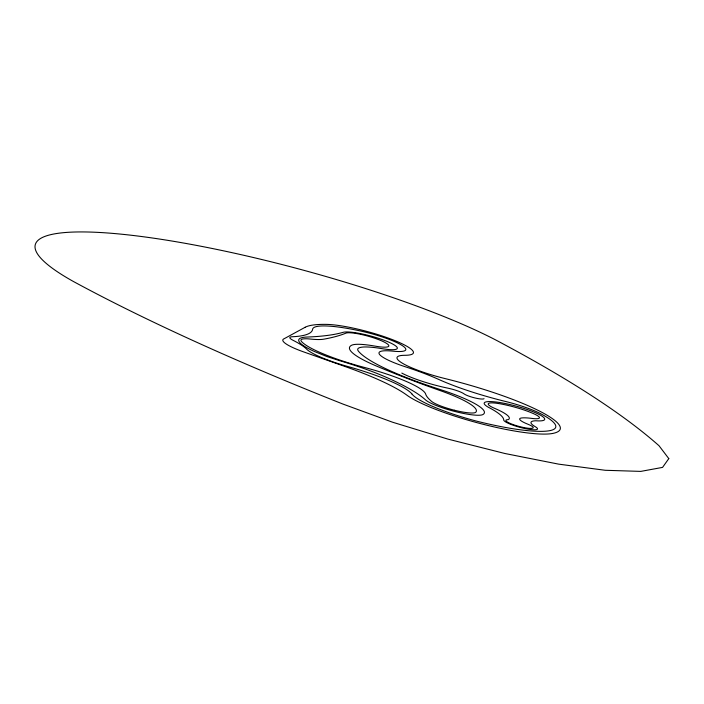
<?xml version="1.0" encoding="UTF-8"?>
<svg xmlns="http://www.w3.org/2000/svg" width="704" height="704" viewBox="0 0 704 704"><rect width="100%" height="100%" fill="white"/><g stroke="black" fill="none" stroke-linecap="round" stroke-linejoin="round"><path stroke-width="1.06" d="M484.053 398.684A10.745 1.848 15.1 0 1 474.945 397.945A10.745 1.848 15.1 0 1 464.059 393.879A13.904 2.394 15.1 0 0 447.753 388.133A43.032 7.401 15.1 0 1 401.808 373.085M668.8 458.612L662.561 467.394L640.79 471.39L605.229 470.281L558.694 464.147L504.856 453.49L448.008 439.138L392.638 422.242L343.138 404.14A1180.784 198.264 14.9 0 1 73.964 281.794A262.759 45.179 15.1 0 1 152.786 238.058A262.759 45.179 15.1 0 1 502.674 343.675A1335.277 222.455 14.9 0 1 659.023 445.738L668.8 458.612M305.149 327.272L284.302 338.65A39.424 6.776 15.1 0 0 303.934 352.009L345.11 366.538A131.146 22.546 15.1 0 1 406.833 395.129A81.171 13.957 15.1 0 0 479.758 423.403A81.171 13.957 15.1 0 0 552.974 433.391A109.798 18.876 15.1 0 0 445.095 378.585A45.839 7.885 15.1 0 1 402.952 363.546A45.839 7.885 15.1 0 1 404.853 355.3A50.054 8.606 15.1 0 0 393.378 340.014A50.054 8.606 15.1 0 0 326.392 324.386A125.347 21.551 15.1 0 0 305.149 327.272M339.363 360.589L326.982 356.567L314.151 351.384A57.631 9.909 15.1 0 1 307.032 337.04A382.527 65.771 15.1 0 0 343.182 332.314A28.767 4.946 15.1 0 1 387.798 341.739A28.767 4.946 15.1 0 1 381.929 348.647A45.17 7.762 15.1 0 0 358.459 351.199A124.071 21.331 15.1 0 0 439.551 389.312A66.959 11.51 15.1 0 1 482.988 414.498A30.712 5.28 15.1 0 1 454.863 411.47A30.712 5.28 15.1 0 1 425.366 399.766A155.514 26.734 15.1 0 0 387.851 378.013A94.565 16.262 15.1 0 0 339.363 360.589M412.086 394.152A69.467 11.942 15.1 0 0 475.622 420.895A86.31 14.837 15.1 0 0 547.166 431.05A86.31 14.837 15.1 0 0 540.619 413.697A40.814 7.014 15.1 0 0 505.102 401.359A85.791 14.749 15.1 0 1 438.821 379.474A90.411 15.541 15.1 0 0 405.266 366.758A40.77 7.014 15.1 0 1 379.632 354.534A40.77 7.014 15.1 0 1 392.894 351.155A37.884 6.512 15.1 0 0 402.186 345.514A37.884 6.512 15.1 0 0 362.076 331.346A63.562 10.93 15.1 0 0 312.629 329.234A146.828 25.247 15.1 0 1 292.116 336.75A16.597 2.851 15.1 0 0 293.022 340.287A81.162 13.957 15.1 0 1 306.574 349.096A49.298 8.474 15.1 0 0 348.19 366.617A74.615 12.83 15.1 0 1 412.086 394.152M524.982 428.551A17.468 3.001 15.1 0 0 535.234 426.668A32.965 5.667 15.1 0 1 535.85 420.772A31.319 5.386 15.1 0 0 537.627 413.714A31.319 5.386 15.1 0 0 497.077 402.142A31.319 5.386 15.1 0 0 488.233 407.185A83.811 14.414 15.1 0 1 503.721 419.989A17.468 3.001 15.1 0 0 524.982 428.551M454.511 410.256A23.61 4.057 15.1 0 0 475.834 412.192A66.994 11.519 15.1 0 0 440.572 390.738A310.385 53.363 15.1 0 1 375.954 365.834A81.206 13.966 15.1 0 1 351.754 345.198A43.419 7.462 15.1 0 1 375.206 346.148A23.971 4.118 15.1 0 0 388.546 345.074A23.971 4.118 15.1 0 0 368.104 336.169A21.507 3.696 15.1 0 0 345.875 333.15A543.963 93.526 15.1 0 1 323.752 339.178A50.125 8.615 15.1 0 1 310.323 339.038A27.438 4.717 15.1 0 0 301.47 341.449A67.382 11.59 15.1 0 0 364.637 367.497A63.835 10.974 15.1 0 1 425.656 394.082A131.886 22.678 15.1 0 0 431.086 400.963A23.61 4.057 15.1 0 0 454.511 410.256M530.658 428.419A14.177 2.438 15.1 0 0 527.798 424.178A21.058 3.617 15.1 0 1 521.77 417.947A32.525 5.597 15.1 0 1 531.819 418.405A18.691 3.212 15.1 0 0 535.216 414.436A30.738 5.289 15.1 0 0 498.74 403.577A20.231 3.476 15.1 0 0 494.806 408.434A44.607 7.665 15.1 0 1 508.218 419.663A14.177 2.438 15.1 0 0 511.711 424.054A14.177 2.438 15.1 0 0 530.658 428.419"/></g></svg>
